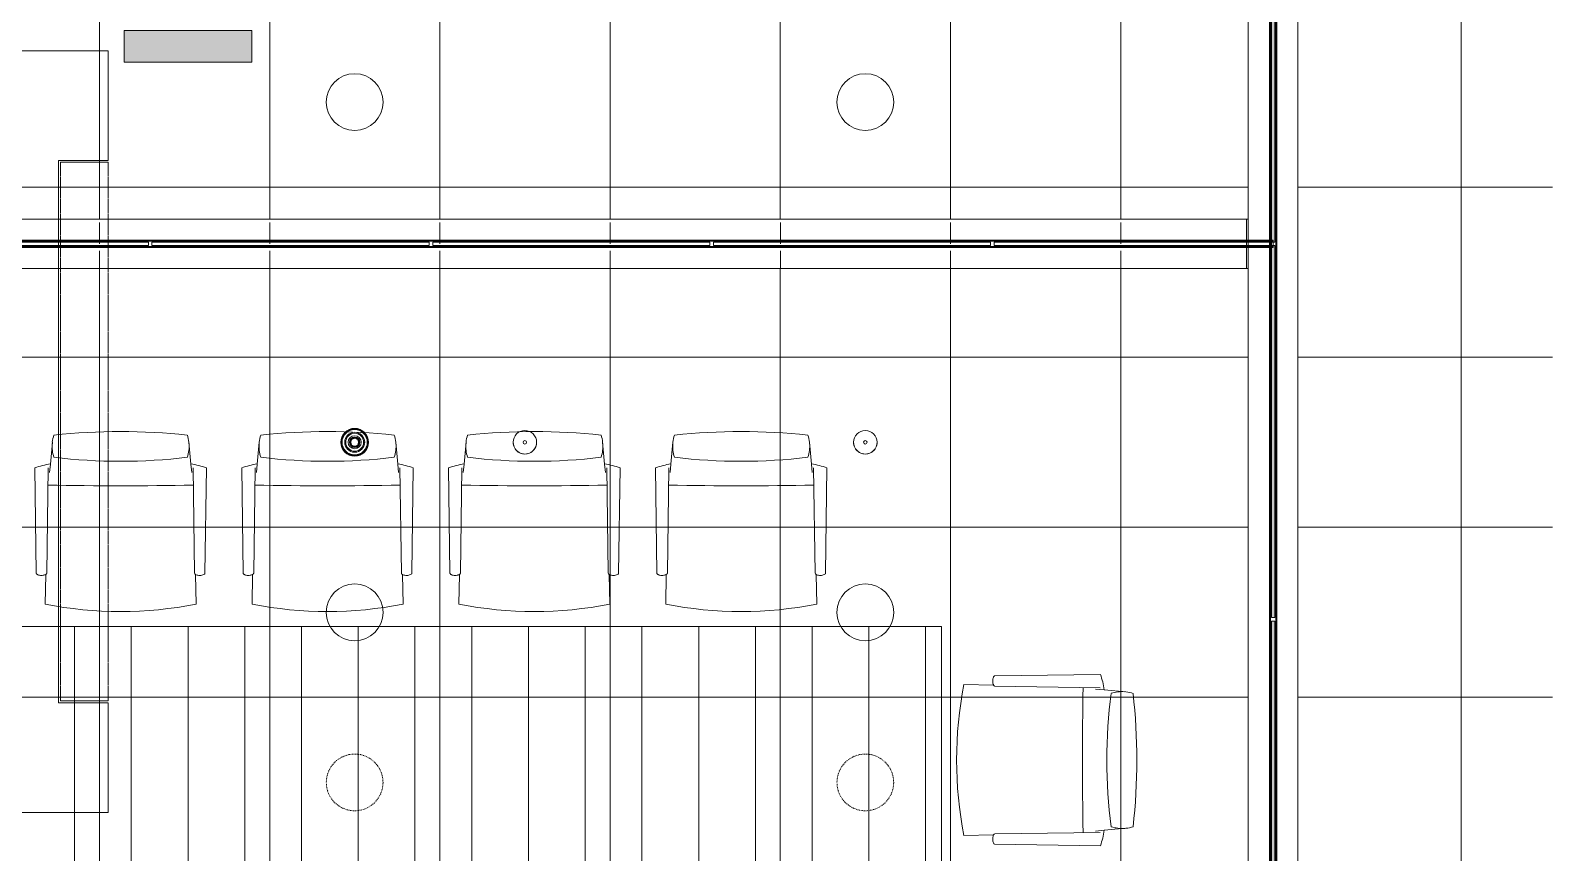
# Model space of a CAD drawing. Header units: inches. Extents: x 1756 to 10721, y -35 to 3002.
# Drawn here: x 5782.8 to 5997.4, y 1434.3 to 1550.3 of the extents above; entities that cross this region are included whole.
import ezdxf

# ---------------------------------------------------------------- set-up
doc = ezdxf.new("R2010")
doc.units = ezdxf.units.IN
doc.header["$MEASUREMENT"] = 0
doc.linetypes.add('Demolished', pattern=[0.1875, 0.125, -0.0625])
for name, color, linetype, lineweight in [('A-CLNG', 13, 'Continuous', 18), ('A-CLNG-PATT', 13, 'Continuous', 18), ('A-GLAZ-CURT', 52, 'Continuous', 18), ('A-GLAZ-CWMG', 51, 'Continuous', 18), ('A-WALL', 113, 'Continuous', 18), ('E-FIRE', 2, 'Continuous', 18), ('E-LITE-EQPM', 33, 'Continuous', 18), ('F-SPRN', 3, 'Continuous', 18), ('G-ANNO-SYMB', 111, 'Continuous', 9), ('I-FURN', 30, 'Continuous', 9), ('Q-CASE', 31, 'Continuous', 9)]:
    doc.layers.add(name, color=color, linetype=linetype, lineweight=lineweight)

# ---------------------------------------------------------------- blocks, each defined once
blk = doc.blocks.new('Frameless Glass Panel - one-407093-Demo and New Overlap')
at = {"layer": 'A-GLAZ-CURT', "lineweight": 9}
blk.add_hatch(color=253, dxfattribs=at).paths.add_polyline_path([(-26.375, 0.25), (-26.375, -0.25), (26.375, -0.25), (26.375, 0.25)], flags=0)
at = {"layer": 'A-GLAZ-CURT'}
for p, q in [((-26.375, 0.25), (26.375, 0.25)), ((-26.375, -0.25), (-26.375, 0.25)), ((26.375, 0.25), (26.375, -0.25)), ((26.375, -0.25), (-26.375, -0.25))]:
    blk.add_line(p, q, dxfattribs=at)
at = {"layer": 'A-GLAZ-CURT', "color": 8}
for p, q in [((-26.375, 0.25), (-26.375, 0.25)), ((26.375, 0.25), (26.375, 0.25)), ((-26.375, -0.25), (-26.375, -0.25)), ((26.375, -0.25), (26.375, -0.25))]:
    blk.add_line(p, q, dxfattribs=at)
blk = doc.blocks.new('Frameless Glass Panel - one-407094-Demo and New Overlap')
at = {"layer": 'A-GLAZ-CURT', "lineweight": 9}
blk.add_hatch(color=253, dxfattribs=at).paths.add_polyline_path([(-26.25, 0.25), (-26.25, -0.25), (26.25, -0.25), (26.25, 0.25)], flags=0)
at = {"layer": 'A-GLAZ-CURT'}
for p, q in [((-26.25, 0.25), (26.25, 0.25)), ((-26.25, -0.25), (-26.25, 0.25)), ((26.25, 0.25), (26.25, -0.25)), ((26.25, -0.25), (-26.25, -0.25))]:
    blk.add_line(p, q, dxfattribs=at)
at = {"layer": 'A-GLAZ-CURT', "color": 8}
for p, q in [((-26.25, 0.25), (-26.25, 0.25)), ((26.25, 0.25), (26.25, 0.25)), ((-26.25, -0.25), (-26.25, -0.25)), ((26.25, -0.25), (26.25, -0.25))]:
    blk.add_line(p, q, dxfattribs=at)
blk = doc.blocks.new('Frameless Glass Panel - one-428253-Demo and New Overlap')
at = {"layer": 'A-GLAZ-CURT'}
for p, q in [((-19.54, -0.25), (-19.54, 0.25)), ((-19.54, 0.25), (19.54, 0.25)), ((19.54, 0.25), (19.54, -0.25)), ((19.54, -0.25), (-19.54, -0.25))]:
    blk.add_line(p, q, dxfattribs=at)
at = {"layer": 'A-GLAZ-CURT', "lineweight": 9}
for p, q in [((-19.54, 0.25), (-19.54, 0.25)), ((19.54, 0.25), (19.54, 0.25)), ((-19.54, -0.25), (-19.54, -0.25)), ((19.54, -0.25), (19.54, -0.25))]:
    blk.add_line(p, q, dxfattribs=at)
blk = doc.blocks.new('Downlight - Recessed Can - Fluorescent - 277V-V7-Demo and New Overlap')
at = {"layer": 'E-LITE-EQPM', "color": 20, "linetype": 'Demolished', "lineweight": 9}
for start, end in [(360, 180), (180, 360)]:
    blk.add_arc((0, 0), 4, start, end, dxfattribs=at)
blk = doc.blocks.new('Downlight - Recessed Can - Fluorescent - 277V-321802-Demo and New Overlap')
at = {"layer": 'E-LITE-EQPM', "color": 8}
for start, end in [(360, 180), (180, 360)]:
    blk.add_arc((0, 0), 4, start, end, dxfattribs=at)
blk = doc.blocks.new('Sprinkler - Dry - Horizontal Sidewall - Fully Recessed - Hosted - 1_2_ Dry Horizontal Sidewall-366905-Demo and New Overlap')
at = {"layer": 'F-SPRN', "color": 8}
for radius, start, end in [(1.66, 360, 180), (1.66, 0, 180), (1.66, 180, 360), (0.25, 0, 180), (0.25, 0, 180), (0.25, 180, 360), (0.25, 180, 360), (1.66, 180, 360)]:
    blk.add_arc((0, 0), radius, start, end, dxfattribs=at)
blk = doc.blocks.new('Excitech_Hochiki_FireDtctnAlmCtrlIndctEquip_AddressableLoopPoweredCeilingBeacon-CHQ-CB - CHQ-CB_WL-376123-Demo and New Overlap')
at = {"layer": 'E-FIRE', "color": 8}
for radius, start, end in [(1.96, 0, 180), (1.96, 0, 180), (1.93, 0, 180), (1.86, 0, 180), (1.86, 0, 180), (1.82, 0, 180), (1.78, 0, 180), (1.41, 0, 180), (1.27, 0, 180), (1.26, 0, 180), (0.927, 0, 180), (0.732, 360, 180), (0.649, 0, 180), (0.649, 0, 180), (0.55, 0, 180), (0.55, 0, 180), (1.96, 180, 0), (1.96, 180, 0), (1.93, 180, 0), (1.86, 180, 0), (1.86, 180, 0), (1.82, 180, 0), (1.78, 180, 0), (1.41, 180, 0), (1.27, 180, 0), (1.26, 180, 0), (0.927, 180, 0), (0.732, 180, 360), (0.649, 180, 0), (0.649, 180, 0), (0.55, 180, 0), (0.55, 180, 0)]:
    blk.add_arc((0, 0), radius, start, end, dxfattribs=at)
blk = doc.blocks.new('Casework 1 - Casework 1-376403-Demo and New Overlap')
at = {"layer": 'Q-CASE'}
h = blk.add_hatch(dxfattribs=at)
h.set_pattern_fill('FP_8', color=256, style=0, pattern_type=2)
h.set_pattern_definition([(270, (3765.02, -2.25), (-8, -5e-16), [])])
h.paths.add_polyline_path([(2004.25, 1370.22), (2148.25, 1370.22), (2148.25, 1466.22), (2004.25, 1466.22)], flags=0)
for p, q in [((2148.25, 1466.22), (2004.25, 1466.22)), ((2004.25, 1466.22), (2004.25, 1370.22)), ((2004.25, 1370.22), (2004.25, 1466.22)), ((2004.25, 1466.22), (2148.25, 1466.22)), ((2004.25, 1466.22), (2004.25, 1466.22)), ((2148.25, 1370.22), (2148.25, 1466.22)), ((2148.25, 1466.22), (2148.25, 1370.22)), ((2148.25, 1466.22), (2148.25, 1466.22)), ((2004.25, 1370.22), (2148.25, 1370.22)), ((2148.25, 1370.22), (2004.25, 1370.22)), ((2004.25, 1370.22), (2004.25, 1370.22)), ((2148.25, 1370.22), (2148.25, 1370.22))]:
    blk.add_line(p, q, dxfattribs=at)
blk = doc.blocks.new('Haworth_Chair_s_con-Swivel - Swivel Chair-380145-Demo and New Overlap')
at = {"layer": 'I-FURN'}
for p, q in [((-5.12, 17.75), (-5.41, 14.68)), ((14.41, 14.68), (14.12, 17.75)), ((-7.59, 14.13), (-7.39, -0.72)), ((-5.71, 14.13), (-5.91, -0.72)), ((-5.41, 14.68), (-5.52, 13.47)), ((14.41, 14.68), (14.52, 13.47)), ((14.71, 14.13), (14.91, -0.72)), ((16.39, -0.72), (16.59, 14.13)), ((-6.06, -0.91), (-6.14, -5.1)), ((15.15, -5.1), (15.06, -0.92))]:
    blk.add_line(p, q, dxfattribs=at)
for centre, radius, start, end in [((-0.12, 17.19), 5.04, 175.7159, 197.9267), ((-0.12, 17.19), 5.04, 161.8436, 173.6194), ((4.5, -66.94), 86.21, 83.7379, 96.2621), ((9.12, 17.19), 5.04, 6.3806, 18.1564), ((9.12, 17.19), 5.04, 342.0733, 4.2841), ((4.5, 91.63), 76.57, 262.9413, 277.0587), ((-3.95, 4.36), 10.43, 98.0615, 110.4198), ((12.95, 4.36), 10.43, 69.5802, 81.9385), ((4.5, 549.32), 537.71, 268.9084, 271.0913), ((4.5, 49.55), 55.68, 258.978, 281.022)]:
    blk.add_arc(centre, radius, start, end, dxfattribs=at)
for centre, start_param, end_param in [((-6.65, -0.72), 5.626442, 6.277467), ((-6.65, -0.72), 6.10915, 6.277467), ((15.65, -0.72), 3.147311, 3.801887)]:
    blk.add_ellipse(centre, major_axis=(0.739, 0), ratio=0.427808, start_param=start_param, end_param=end_param, dxfattribs=at)
for points, knots in [([(-7.39, -0.72), (-7.39, -0.74), (-7.38, -0.78), (-7.34, -0.84), (-7.27, -0.89), (-7.15, -0.96), (-6.96, -1.02), (-6.68, -1.04), (-6.42, -1.03), (-6.21, -0.98), (-6.11, -0.94), (-6.06, -0.91)], [0, 0, 0, 0, 0.076923, 0.153846, 0.230769, 0.307692, 0.461538, 0.615385, 0.769231, 0.884615, 1, 1, 1, 1]), ([(15.06, -0.92), (15.12, -0.95), (15.26, -1), (15.54, -1.04), (15.82, -1.04), (16.1, -0.98), (16.33, -0.87), (16.39, -0.77), (16.39, -0.72)], [0, 0, 0, 0, 0.153846, 0.307692, 0.461538, 0.615385, 0.807692, 1, 1, 1, 1])]:
    blk.add_open_spline(points, degree=3, knots=knots, dxfattribs=at)
blk = doc.blocks.new('Casework 3 - Casework 1-400902-Demo and New Overlap')
at = {"layer": 'Q-CASE', "color": 20, "linetype": 'Demolished'}
for p, q in [((830.75, 347.47), (797.25, 347.47)), ((797.25, 347.47), (797.25, 239.97)), ((797.25, 239.97), (797.25, 347.47)), ((797.25, 347.47), (830.75, 347.47)), ((797.25, 347.47), (797.25, 347.47)), ((830.75, 331.97), (830.75, 347.47)), ((830.75, 347.47), (830.75, 331.97)), ((830.75, 347.47), (830.75, 347.47)), ((823.75, 255.47), (823.75, 331.97)), ((823.75, 331.97), (830.75, 331.97)), ((830.75, 331.97), (823.75, 331.97)), ((823.75, 331.97), (823.75, 255.47)), ((823.75, 331.97), (823.75, 331.97)), ((830.75, 331.72), (824, 331.72)), ((824, 331.72), (824, 255.72)), ((824, 255.72), (824, 331.72)), ((824, 331.72), (830.75, 331.72)), ((824, 331.72), (824, 331.72)), ((830.75, 331.97), (830.75, 331.97)), ((830.75, 255.72), (830.75, 331.72)), ((830.75, 331.72), (830.75, 255.72)), ((830.75, 331.72), (830.75, 331.72)), ((830.75, 255.47), (823.75, 255.47)), ((823.75, 255.47), (830.75, 255.47)), ((823.75, 255.47), (823.75, 255.47)), ((824, 255.72), (830.75, 255.72)), ((830.75, 255.72), (824, 255.72)), ((824, 255.72), (824, 255.72)), ((830.75, 255.72), (830.75, 255.72)), ((830.75, 239.97), (830.75, 255.47)), ((830.75, 255.47), (830.75, 239.97)), ((830.75, 255.47), (830.75, 255.47)), ((797.25, 239.97), (830.75, 239.97)), ((830.75, 239.97), (797.25, 239.97)), ((797.25, 239.97), (797.25, 239.97)), ((830.75, 239.97), (830.75, 239.97))]:
    blk.add_line(p, q, dxfattribs=at)
blk = doc.blocks.new('Rectangular Mullion - Header Channel-405646-Demo and New Overlap')
at = {"layer": 'A-GLAZ-CWMG', "color": 8}
for p, q in [((2194.5, 1413.97), (2194.5, 1467.22)), ((2194.5, 1413.97), (2194.5, 1467.22)), ((2194.62, 1413.97), (2194.62, 1467.22)), ((2194.62, 1413.97), (2194.62, 1467.22)), ((2195.38, 1413.97), (2195.38, 1467.22)), ((2195.38, 1413.97), (2195.38, 1467.22)), ((2195.5, 1467.22), (2195.5, 1413.97)), ((2195.5, 1413.97), (2195.5, 1467.22))]:
    blk.add_line(p, q, dxfattribs=at)
blk = doc.blocks.new('Rectangular Mullion - Header Channel-405644-Demo and New Overlap')
at = {"layer": 'A-GLAZ-CWMG', "color": 8}
for p, q in [((2194.5, 1360.97), (2194.5, 1413.97)), ((2194.5, 1360.97), (2194.5, 1413.97)), ((2194.62, 1360.97), (2194.62, 1413.97)), ((2194.62, 1360.97), (2194.62, 1413.97)), ((2195.38, 1360.97), (2195.38, 1413.97)), ((2195.38, 1360.97), (2195.38, 1413.97)), ((2195.5, 1413.97), (2195.5, 1360.97)), ((2195.5, 1360.97), (2195.5, 1413.97))]:
    blk.add_line(p, q, dxfattribs=at)
blk = doc.blocks.new('Rectangular Mullion - Header Channel-407113-Demo and New Overlap')
at = {"layer": 'A-GLAZ-CWMG', "color": 8}
for p, q in [((2194.62, 1573.22), (2194.5, 1573.22)), ((2194.5, 1573.22), (2194.5, 1573.22)), ((2194.5, 1573.22), (2195.5, 1573.22)), ((2194.5, 1520.22), (2194.5, 1573.22)), ((2194.5, 1520.22), (2194.5, 1573.22)), ((2195.38, 1573.22), (2194.62, 1573.22)), ((2194.62, 1573.22), (2194.62, 1573.22)), ((2194.62, 1520.22), (2194.62, 1573.22)), ((2194.62, 1520.22), (2194.62, 1573.22)), ((2195.5, 1573.22), (2195.38, 1573.22)), ((2195.38, 1573.22), (2195.38, 1573.22)), ((2195.38, 1520.22), (2195.38, 1573.22)), ((2195.38, 1520.22), (2195.38, 1573.22)), ((2195.5, 1573.22), (2195.5, 1573.22)), ((2195.5, 1573.22), (2195.5, 1520.22)), ((2195.5, 1520.22), (2195.5, 1573.22))]:
    blk.add_line(p, q, dxfattribs=at)
blk = doc.blocks.new('Rectangular Mullion - Header Channel-428247-Demo and New Overlap')
at = {"layer": 'A-GLAZ-CWMG', "lineweight": 9}
for p, q in [((2195, 1520.72), (2155.42, 1520.72)), ((2195, 1520.72), (2155.42, 1520.72)), ((2195, 1520.59), (2155.42, 1520.59)), ((2195, 1520.59), (2155.42, 1520.59)), ((2195, 1519.84), (2155.42, 1519.84)), ((2195, 1519.84), (2155.42, 1519.84)), ((2155.42, 1519.72), (2195, 1519.72)), ((2195, 1519.72), (2155.42, 1519.72)), ((2195, 1520.59), (2195, 1520.72)), ((2195, 1520.72), (2195, 1520.72)), ((2195, 1520.72), (2195, 1519.72)), ((2195, 1519.84), (2195, 1520.59)), ((2195, 1520.59), (2195, 1520.59)), ((2195, 1519.72), (2195, 1519.84)), ((2195, 1519.84), (2195, 1519.84)), ((2195, 1519.72), (2195, 1519.72))]:
    blk.add_line(p, q, dxfattribs=at)
blk = doc.blocks.new('Rectangular Mullion - Header Channel-428248-Demo and New Overlap')
at = {"layer": 'A-GLAZ-CWMG', "lineweight": 9}
for p, q in [((2115.83, 1520.72), (2076.25, 1520.72)), ((2115.83, 1520.72), (2076.25, 1520.72)), ((2115.83, 1520.59), (2076.25, 1520.59)), ((2115.83, 1520.59), (2076.25, 1520.59)), ((2115.83, 1519.84), (2076.25, 1519.84)), ((2115.83, 1519.84), (2076.25, 1519.84)), ((2076.25, 1519.72), (2115.83, 1519.72)), ((2115.83, 1519.72), (2076.25, 1519.72))]:
    blk.add_line(p, q, dxfattribs=at)
blk = doc.blocks.new('Downlight - Recessed Can - Fluorescent - 277V-V11-Demo and New Overlap')
at = {"layer": 'E-LITE-EQPM', "lineweight": 9}
for start, end in [(360, 180), (180, 360)]:
    blk.add_arc((0, 0), 4, start, end, dxfattribs=at)
blk = doc.blocks.new('Section - 3_32_ x 3_8_-54337-Demo and New Overlap')
at = {"layer": 'G-ANNO-SYMB'}
blk.add_hatch(color=256, dxfattribs=at).paths.add_polyline_path([(0, 0.375), (0, 0), (-0.09375, 0), (-0.09375, 0.375)], flags=0)
for p, q in [((0, 0.375), (-0.09375, 0.375)), ((-0.09375, 0.375), (-0.09375, 0)), ((0, 0), (0, 0.375)), ((-0.09375, 0), (0, 0))]:
    blk.add_line(p, q, dxfattribs=at)

msp = doc.modelspace()

# ---------------------------------------------------------------- hatches: boundary and pattern name
at = {"layer": 'A-CLNG-PATT'}
h = msp.add_hatch(dxfattribs=at)
h.set_pattern_fill('FP_7', style=0, pattern_type=2)
h.set_pattern_definition([(0, (5744.52, 1504.218), (0, -24), []), (270, (5744.52, 1504.218), (-24, -1e-15), [])])
edge = h.paths.add_edge_path(flags=0)
edge.add_arc((5756.52, 1468.22), 4, 0, 180)
edge.add_arc((5756.52, 1468.22), 4, 180, 360)
edge = h.paths.add_edge_path(flags=0)
edge.add_arc((5828.52, 1468.22), 4, 0, 180)
edge.add_arc((5828.52, 1468.22), 4, 180, 360)
edge = h.paths.add_edge_path(flags=0)
edge.add_arc((5900.52, 1468.22), 4, 0, 180)
edge.add_arc((5900.52, 1468.22), 4, 180, 360)
edge = h.paths.add_edge_path(flags=0)
edge.add_arc((5900.52, 1444.22), 4, 0, 180)
edge.add_arc((5900.52, 1444.22), 4, 180, 360)
edge = h.paths.add_edge_path(flags=0)
edge.add_arc((5828.52, 1444.22), 4, 0, 180)
edge.add_arc((5828.52, 1444.22), 4, 180, 360)
edge = h.paths.add_edge_path(flags=0)
edge.add_arc((5756.52, 1444.22), 4, 0, 180)
edge.add_arc((5756.52, 1444.22), 4, 180, 360)
edge = h.paths.add_edge_path(flags=0)
edge.add_arc((5756.52, 1420.22), 4, 0, 180)
edge.add_arc((5756.52, 1420.22), 4, 180, 360)
edge = h.paths.add_edge_path(flags=0)
edge.add_arc((5828.52, 1420.22), 4, 0, 180)
edge.add_arc((5828.52, 1420.22), 4, 180, 360)
edge = h.paths.add_edge_path(flags=0)
edge.add_arc((5900.52, 1420.22), 4, 0, 180)
edge.add_arc((5900.52, 1420.22), 4, 180, 360)
h.paths.add_polyline_path([(5629.02, 1293.83), (5997.42, 1293.83), (5997.42, 1311.22), (5629.02, 1311.22)], flags=0)
edge = h.paths.add_edge_path(flags=0)
edge.add_arc((5756.52, 1540.22), 4, 0, 180)
edge.add_arc((5756.52, 1540.22), 4, 180, 360)
edge = h.paths.add_edge_path(flags=0)
edge.add_arc((5756.52, 1612.22), 4, 0, 180)
edge.add_arc((5756.52, 1612.22), 4, 180, 360)
edge = h.paths.add_edge_path(flags=0)
edge.add_arc((5900.52, 1612.22), 4, 0, 180)
edge.add_arc((5900.52, 1612.22), 4, 180, 360)
edge = h.paths.add_edge_path(flags=0)
edge.add_arc((5828.52, 1612.22), 4, 0, 180)
edge.add_arc((5828.52, 1612.22), 4, 180, 360)
edge = h.paths.add_edge_path(flags=0)
edge.add_arc((5828.52, 1540.22), 4, 0, 180)
edge.add_arc((5828.52, 1540.22), 4, 180, 360)
edge = h.paths.add_edge_path(flags=0)
edge.add_arc((5900.52, 1540.22), 4, 0, 180)
edge.add_arc((5900.52, 1540.22), 4, 180, 360)
edge = h.paths.add_edge_path(flags=0)
edge.add_arc((5900.52, 1372.22), 4, 0, 180)
edge.add_arc((5900.52, 1372.22), 4, 180, 360)
edge = h.paths.add_edge_path(flags=0)
edge.add_arc((5828.52, 1372.22), 4, 0, 180)
edge.add_arc((5828.52, 1372.22), 4, 180, 360)
edge = h.paths.add_edge_path(flags=0)
edge.add_arc((5756.52, 1372.22), 4, 0, 180)
edge.add_arc((5756.52, 1372.22), 4, 180, 360)
h.paths.add_polyline_path([(5724.02, 1516.72), (5724.02, 1316.22), (5954.52, 1316.22), (5954.52, 1516.72)], flags=0)
h.paths.add_polyline_path([(5717.02, 1316.22), (5717.02, 1523.72), (5954.52, 1523.72), (5954.52, 1670.72), (5961.52, 1670.72), (5961.52, 1316.22), (5997.42, 1316.22), (5997.42, 1684.23), (5629.02, 1684.23), (5629.02, 1316.22)], flags=0)
at = {"layer": 'A-CLNG-PATT', "linetype": 'Demolished'}
h = msp.add_hatch(dxfattribs=at)
h.set_pattern_fill('FP_6', color=1, style=0, pattern_type=2)
h.set_pattern_definition([(0, (5744.52, 1480.218), (-24, -24), [3, -21]), (0, (5748.52, 1480.218), (-24, -24), [3, -21]), (0, (5752.52, 1480.218), (-24, -24), [3, -21]), (0, (5756.52, 1480.218), (-24, -24), [3, -21]), (0, (5760.52, 1480.218), (-24, -24), [3, -21]), (0, (5764.52, 1480.218), (-24, -24), [3, -21]), (270, (5768.52, 1499.218), (-24, -1e-15), [3, -21]), (270, (5768.52, 1495.218), (-24, -1e-15), [3, -21]), (270, (5768.52, 1491.218), (-24, -1e-15), [3, -21]), (270, (5768.52, 1487.218), (-24, -1e-15), [3, -21]), (270, (5768.52, 1483.218), (-24, -1e-15), [3, -21]), (270, (5768.52, 1503.218), (-24, -1e-15), [3, -21])])
h.paths.add_polyline_path([(5717.02, 1316.47), (5724.02, 1316.47), (5724.02, 1516.72), (5954.27, 1516.72), (5954.27, 1523.72), (5717.02, 1523.72)], flags=0)

# ---------------------------------------------------------------- linework, layer by layer
at = {"layer": 'A-CLNG', "color": 8}
for p, q in [((5954.52, 1523.72), (5954.52, 1670.72)), ((5954.52, 1316.22), (5954.52, 1516.72))]:
    msp.add_line(p, q, dxfattribs=at)
at = {"layer": 'A-CLNG', "color": 20, "linetype": 'Demolished', "lineweight": 9}
for p, q in [((5954.27, 1523.72), (5717.02, 1523.72)), ((5717.02, 1523.72), (5954.27, 1523.72)), ((5954.27, 1516.72), (5954.27, 1523.72)), ((5954.27, 1523.72), (5954.27, 1516.72)), ((5724.02, 1516.72), (5954.27, 1516.72)), ((5954.27, 1516.72), (5724.02, 1516.72))]:
    msp.add_line(p, q, dxfattribs=at)
at = {"layer": 'A-CLNG', "color": 8}
for centre, start, end in [((5828.52, 1540.22), 0, 180), ((5828.52, 1540.22), 0, 180), ((5900.52, 1540.22), 0, 180), ((5900.52, 1540.22), 0, 180), ((5828.52, 1540.22), 180, 0), ((5828.52, 1540.22), 180, 0), ((5900.52, 1540.22), 180, 0), ((5900.52, 1540.22), 180, 0)]:
    msp.add_arc(centre, 4, start, end, dxfattribs=at)
at = {"layer": 'A-WALL', "color": 8}
msp.add_line((5961.52, 1316.22), (5961.52, 1670.72), dxfattribs=at)
at = {"layer": 'A-WALL'}
for p, q in [((5717.02, 1523.72), (5954.52, 1523.72)), ((5954.52, 1516.72), (5954.52, 1523.72)), ((5724.02, 1516.72), (5954.52, 1516.72))]:
    msp.add_line(p, q, dxfattribs=at)

# ---------------------------------------------------------------- block references
at = {"layer": 'A-GLAZ-CURT', "color": 8, "rotation": 90}
for name, p in [('Frameless Glass Panel - one-407094-Demo and New Overlap', (5958.02, 1546.72)), ('Frameless Glass Panel - one-407094-Demo and New Overlap', (5958.02, 1493.72)), ('Frameless Glass Panel - one-407093-Demo and New Overlap', (5958.02, 1440.59))]:
    msp.add_blockref(name, p, dxfattribs=at)
at = {"layer": 'A-GLAZ-CURT', "lineweight": 9, "rotation": 180}
for p in [(5779.89, 1520.22), (5819.48, 1520.22), (5859.06, 1520.22), (5898.64, 1520.22), (5938.23, 1520.22)]:
    msp.add_blockref('Frameless Glass Panel - one-428253-Demo and New Overlap', p, dxfattribs=at)
at = {"layer": 'A-GLAZ-CWMG', "color": 8}
for name, p in [('Rectangular Mullion - Header Channel-407113-Demo and New Overlap', (3763.02, 0)), ('Rectangular Mullion - Header Channel-405644-Demo and New Overlap', (3763.02, 106.25)), ('Rectangular Mullion - Header Channel-405646-Demo and New Overlap', (3763.02, 0))]:
    msp.add_blockref(name, p, dxfattribs=at)
at = {"layer": 'A-GLAZ-CWMG', "lineweight": 9}
for name, p in [('Rectangular Mullion - Header Channel-428248-Demo and New Overlap', (3683.85, 0)), ('Rectangular Mullion - Header Channel-428248-Demo and New Overlap', (3723.44, 0)), ('Rectangular Mullion - Header Channel-428248-Demo and New Overlap', (3763.02, 0)), ('Rectangular Mullion - Header Channel-428248-Demo and New Overlap', (3802.6, 0)), ('Rectangular Mullion - Header Channel-428247-Demo and New Overlap', (3763.02, 0))]:
    msp.add_blockref(name, p, dxfattribs=at)
at = {"layer": 'E-FIRE', "color": 8}
msp.add_blockref('Excitech_Hochiki_FireDtctnAlmCtrlIndctEquip_AddressableLoopPoweredCeilingBeacon-CHQ-CB - CHQ-CB_WL-376123-Demo and New Overlap', (5828.52, 1492.22), dxfattribs=at)
at = {"layer": 'E-LITE-EQPM', "color": 8}
for p in [(5828.52, 1540.22), (5900.52, 1540.22)]:
    msp.add_blockref('Downlight - Recessed Can - Fluorescent - 277V-321802-Demo and New Overlap', p, dxfattribs=at)
at = {"layer": 'E-LITE-EQPM', "lineweight": 9}
for p in [(5828.52, 1468.22), (5900.52, 1468.22)]:
    msp.add_blockref('Downlight - Recessed Can - Fluorescent - 277V-V11-Demo and New Overlap', p, dxfattribs=at)
at = {"layer": 'E-LITE-EQPM', "color": 20, "linetype": 'Demolished', "lineweight": 9}
for p in [(5828.52, 1444.22), (5900.52, 1444.22)]:
    msp.add_blockref('Downlight - Recessed Can - Fluorescent - 277V-V7-Demo and New Overlap', p, dxfattribs=at)
at = {"layer": 'F-SPRN', "color": 8, "extrusion": (0, 0, -1), "rotation": 180}
for p in [(-5852.52, 1492.22), (-5900.52, 1492.22)]:
    msp.add_blockref('Sprinkler - Dry - Horizontal Sidewall - Fully Recessed - Hosted - 1_2_ Dry Horizontal Sidewall-366905-Demo and New Overlap', p, dxfattribs=at)
at = {"layer": 'G-ANNO-SYMB', "extrusion": (0, 0, -1), "xscale": 47.99999999999997, "yscale": 47.99999999999997, "zscale": 47.99999999999997, "rotation": 90.00000000000053}
msp.add_blockref('Section - 3_32_ x 3_8_-54337-Demo and New Overlap', (-5796.02, 1550.33), dxfattribs=at)
at = {"layer": 'I-FURN'}
for p in [(5791.02, 1474.47), (5820.19, 1474.47), (5849.35, 1474.47), (5878.52, 1474.47)]:
    msp.add_blockref('Haworth_Chair_s_con-Swivel - Swivel Chair-380145-Demo and New Overlap', p, dxfattribs=at)
at = {"layer": 'I-FURN', "rotation": 270.0000000000007}
msp.add_blockref('Haworth_Chair_s_con-Swivel - Swivel Chair-380145-Demo and New Overlap', (5919.52, 1451.88), dxfattribs=at)
at = {"layer": 'Q-CASE', "color": 20, "linetype": 'Demolished'}
msp.add_blockref('Casework 3 - Casework 1-400902-Demo and New Overlap', (4963.02, 1200), dxfattribs=at)
at = {"layer": 'Q-CASE'}
msp.add_blockref('Casework 1 - Casework 1-376403-Demo and New Overlap', (3763.02, 0), dxfattribs=at)

doc.saveas('drawing.dxf')
